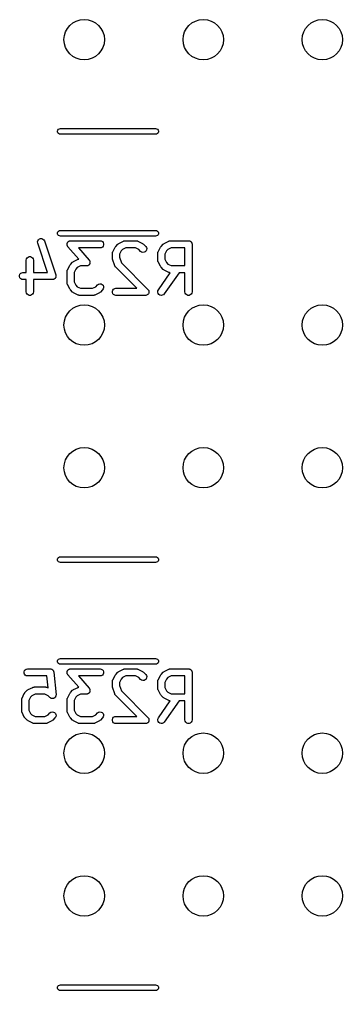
# Model space of a CAD drawing. Extents: x 25 to 326, y -201 to -21.
# Drawn here: x 161.14 to 167.93, y -155.99 to -135.57 of the extents above; entities that cross this region are included whole.
import ezdxf

# ---------------------------------------------------------------- set-up
doc = ezdxf.new("R2010")
doc.units = 0
doc.header["$MEASUREMENT"] = 0
doc.layers.add('BLACK', color=7, linetype='CONTINUOUS')

msp = doc.modelspace()

# ---------------------------------------------------------------- linework, layer by layer
at = {"layer": 'Black'}
for p, q in [((161.941, -137.92), (161.948, -137.9)), ((161.941, -137.94), (161.941, -137.92)), ((161.948, -137.96), (161.941, -137.94)), ((161.948, -137.9), (161.961, -137.884)), ((161.961, -137.976), (161.948, -137.96)), ((161.961, -137.884), (161.979, -137.874)), ((161.979, -137.986), (161.961, -137.976)), ((161.979, -137.874), (162, -137.87)), ((162, -137.99), (161.979, -137.986)), ((162, -137.87), (164, -137.87)), ((164, -137.99), (162, -137.99)), ((164, -137.87), (164.021, -137.874)), ((164.021, -137.986), (164, -137.99)), ((164.021, -137.874), (164.039, -137.884)), ((164.039, -137.976), (164.021, -137.986)), ((164.039, -137.884), (164.052, -137.9)), ((164.052, -137.96), (164.039, -137.976)), ((164.052, -137.9), (164.059, -137.92)), ((164.059, -137.94), (164.052, -137.96)), ((164.059, -137.92), (164.059, -137.94)), ((161.941, -140.06), (161.948, -140.04)), ((161.948, -140.04), (161.961, -140.024)), ((161.961, -140.024), (161.979, -140.014)), ((161.979, -140.014), (162, -140.01)), ((162, -140.01), (164, -140.01)), ((164, -140.01), (164.021, -140.014)), ((164.021, -140.014), (164.039, -140.024)), ((164.039, -140.024), (164.052, -140.04)), ((164.052, -140.04), (164.059, -140.06)), ((161.52, -140.253), (161.525, -140.227)), ((161.525, -140.227), (161.539, -140.205)), ((161.539, -140.205), (161.56, -140.189)), ((161.56, -140.189), (161.584, -140.181)), ((161.584, -140.181), (161.61, -140.181)), ((161.61, -140.181), (161.634, -140.191)), ((161.634, -140.191), (161.654, -140.208)), ((161.654, -140.208), (161.666, -140.231)), ((161.666, -140.231), (161.904, -140.945)), ((161.941, -140.08), (161.941, -140.06)), ((161.948, -140.1), (161.941, -140.08)), ((161.961, -140.116), (161.948, -140.1)), ((161.979, -140.126), (161.961, -140.116)), ((162, -140.13), (161.979, -140.126)), ((164, -140.13), (162, -140.13)), ((162.156, -140.255), (162.161, -140.251)), ((162.161, -140.251), (162.166, -140.245)), ((162.166, -140.245), (162.171, -140.242)), ((162.171, -140.242), (162.175, -140.238)), ((162.175, -140.238), (162.182, -140.236)), ((162.182, -140.236), (162.189, -140.232)), ((162.189, -140.232), (162.194, -140.231)), ((162.194, -140.231), (162.2, -140.229)), ((162.2, -140.229), (162.207, -140.229)), ((162.207, -140.229), (162.214, -140.227)), ((162.214, -140.227), (162.833, -140.227)), ((162.833, -140.227), (162.859, -140.232)), ((162.859, -140.232), (162.882, -140.245)), ((162.882, -140.245), (162.898, -140.265)), ((163.228, -140.283), (163.324, -140.235)), ((163.324, -140.235), (163.328, -140.234)), ((163.328, -140.234), (163.331, -140.232)), ((163.331, -140.232), (163.34, -140.23)), ((163.34, -140.23), (163.349, -140.228)), ((163.349, -140.228), (163.353, -140.228)), ((163.353, -140.228), (163.357, -140.227)), ((163.357, -140.227), (163.595, -140.227)), ((163.595, -140.227), (163.599, -140.228)), ((163.599, -140.228), (163.604, -140.228)), ((163.604, -140.228), (163.612, -140.23)), ((163.612, -140.23), (163.621, -140.232)), ((163.621, -140.232), (163.625, -140.234)), ((163.625, -140.234), (163.629, -140.235)), ((163.629, -140.235), (163.724, -140.283)), ((164.021, -140.126), (164, -140.13)), ((164.039, -140.116), (164.021, -140.126)), ((164.052, -140.1), (164.039, -140.116)), ((164.059, -140.08), (164.052, -140.1)), ((164.059, -140.06), (164.059, -140.08)), ((164.181, -140.283), (164.276, -140.235)), ((164.276, -140.235), (164.28, -140.234)), ((164.28, -140.234), (164.284, -140.232)), ((164.284, -140.232), (164.293, -140.23)), ((164.293, -140.23), (164.301, -140.228)), ((164.301, -140.228), (164.305, -140.228)), ((164.305, -140.228), (164.31, -140.227)), ((164.31, -140.227), (164.69, -140.227)), ((164.69, -140.227), (164.697, -140.229)), ((164.697, -140.229), (164.703, -140.229)), ((164.703, -140.229), (164.71, -140.231)), ((164.71, -140.231), (164.716, -140.232)), ((164.716, -140.232), (164.722, -140.235)), ((164.722, -140.235), (164.728, -140.237)), ((164.728, -140.237), (164.733, -140.242)), ((164.733, -140.242), (164.739, -140.245)), ((164.739, -140.245), (164.743, -140.25)), ((164.743, -140.25), (164.748, -140.254)), ((161.524, -140.278), (161.52, -140.253)), ((161.729, -140.894), (161.524, -140.278)), ((162.139, -140.304), (162.14, -140.297)), ((162.14, -140.31), (162.139, -140.304)), ((162.14, -140.289), (162.142, -140.284)), ((162.14, -140.297), (162.14, -140.289)), ((162.14, -140.315), (162.14, -140.31)), ((162.143, -140.322), (162.14, -140.315)), ((162.142, -140.284), (162.143, -140.278)), ((162.143, -140.278), (162.147, -140.272)), ((162.144, -140.329), (162.143, -140.322)), ((162.147, -140.334), (162.144, -140.329)), ((162.147, -140.272), (162.149, -140.265)), ((162.149, -140.34), (162.147, -140.334)), ((162.149, -140.265), (162.153, -140.26)), ((162.154, -140.345), (162.149, -140.34)), ((162.153, -140.26), (162.156, -140.255)), ((162.158, -140.352), (162.154, -140.345)), ((162.385, -140.612), (162.158, -140.352)), ((162.833, -140.377), (162.38, -140.377)), ((162.38, -140.377), (162.604, -140.634)), ((162.859, -140.373), (162.833, -140.377)), ((162.882, -140.36), (162.859, -140.373)), ((162.898, -140.34), (162.882, -140.36)), ((162.898, -140.265), (162.907, -140.289)), ((162.907, -140.315), (162.898, -140.34)), ((162.907, -140.289), (162.907, -140.315)), ((163.1, -140.459), (163.147, -140.364)), ((163.147, -140.364), (163.154, -140.354)), ((163.154, -140.354), (163.161, -140.345)), ((163.161, -140.345), (163.209, -140.297)), ((163.209, -140.297), (163.219, -140.29)), ((163.219, -140.29), (163.228, -140.283)), ((163.276, -140.442), (163.242, -140.511)), ((163.306, -140.412), (163.276, -140.442)), ((163.375, -140.377), (163.306, -140.412)), ((163.578, -140.377), (163.375, -140.377)), ((163.646, -140.412), (163.578, -140.377)), ((163.685, -140.451), (163.646, -140.412)), ((163.706, -140.466), (163.685, -140.451)), ((163.724, -140.283), (163.734, -140.29)), ((163.734, -140.29), (163.744, -140.297)), ((163.744, -140.297), (163.791, -140.345)), ((163.8, -140.441), (163.781, -140.459)), ((163.791, -140.345), (163.806, -140.366)), ((163.811, -140.417), (163.8, -140.441)), ((163.806, -140.366), (163.813, -140.391)), ((163.813, -140.391), (163.811, -140.417)), ((164.052, -140.459), (164.1, -140.364)), ((164.1, -140.364), (164.107, -140.354)), ((164.107, -140.354), (164.114, -140.345)), ((164.114, -140.345), (164.161, -140.297)), ((164.161, -140.297), (164.171, -140.29)), ((164.171, -140.29), (164.181, -140.283)), ((164.228, -140.442), (164.194, -140.511)), ((164.259, -140.412), (164.228, -140.442)), ((164.327, -140.377), (164.259, -140.412)), ((164.615, -140.377), (164.327, -140.377)), ((164.615, -140.751), (164.615, -140.377)), ((164.748, -140.254), (164.751, -140.26)), ((164.751, -140.26), (164.755, -140.265)), ((164.755, -140.265), (164.758, -140.271)), ((164.758, -140.271), (164.761, -140.277)), ((164.761, -140.277), (164.762, -140.283)), ((164.762, -140.283), (164.764, -140.289)), ((164.764, -140.289), (164.764, -140.296)), ((164.764, -140.296), (164.765, -140.302)), ((164.765, -140.302), (164.765, -141.302)), ((161.282, -140.636), (161.287, -140.61)), ((161.282, -140.894), (161.282, -140.636)), ((161.287, -140.61), (161.3, -140.588)), ((161.3, -140.588), (161.32, -140.571)), ((161.32, -140.571), (161.344, -140.562)), ((161.344, -140.562), (161.37, -140.562)), ((161.37, -140.562), (161.395, -140.571)), ((161.395, -140.571), (161.415, -140.588)), ((161.415, -140.588), (161.428, -140.61)), ((161.428, -140.61), (161.432, -140.636)), ((161.432, -140.636), (161.432, -140.894)), ((162.276, -140.664), (162.371, -140.616)), ((162.371, -140.616), (162.375, -140.615)), ((162.375, -140.615), (162.379, -140.613)), ((162.379, -140.613), (162.385, -140.612)), ((162.604, -140.634), (162.608, -140.64)), ((162.608, -140.64), (162.613, -140.646)), ((162.613, -140.646), (162.615, -140.651)), ((162.615, -140.651), (162.618, -140.656)), ((162.618, -140.656), (162.619, -140.663)), ((163.092, -140.484), (163.095, -140.476)), ((163.092, -140.489), (163.092, -140.484)), ((163.092, -140.493), (163.092, -140.489)), ((163.092, -140.588), (163.092, -140.493)), ((163.094, -140.6), (163.092, -140.588)), ((163.096, -140.612), (163.094, -140.6)), ((163.095, -140.476), (163.096, -140.467)), ((163.096, -140.467), (163.098, -140.463)), ((163.143, -140.755), (163.096, -140.612)), ((163.098, -140.463), (163.1, -140.459)), ((163.242, -140.511), (163.242, -140.576)), ((163.242, -140.576), (163.28, -140.69)), ((163.732, -140.472), (163.706, -140.466)), ((163.758, -140.47), (163.732, -140.472)), ((163.781, -140.459), (163.758, -140.47)), ((164.044, -140.493), (164.045, -140.489)), ((164.044, -140.636), (164.044, -140.493)), ((164.045, -140.64), (164.044, -140.636)), ((164.045, -140.484), (164.047, -140.476)), ((164.045, -140.489), (164.045, -140.484)), ((164.045, -140.644), (164.045, -140.64)), ((164.047, -140.653), (164.045, -140.644)), ((164.047, -140.476), (164.049, -140.467)), ((164.049, -140.661), (164.047, -140.653)), ((164.049, -140.467), (164.051, -140.463)), ((164.051, -140.463), (164.052, -140.459)), ((164.194, -140.511), (164.194, -140.618)), ((164.194, -140.618), (164.228, -140.687)), ((162.14, -140.865), (162.142, -140.857)), ((162.142, -140.857), (162.144, -140.848)), ((162.144, -140.848), (162.146, -140.844)), ((162.146, -140.844), (162.147, -140.84)), ((162.147, -140.84), (162.195, -140.745)), ((162.195, -140.745), (162.202, -140.735)), ((162.202, -140.735), (162.209, -140.726)), ((162.209, -140.726), (162.256, -140.678)), ((162.256, -140.678), (162.266, -140.671)), ((162.266, -140.671), (162.276, -140.664)), ((162.324, -140.823), (162.289, -140.892)), ((162.354, -140.793), (162.324, -140.823)), ((162.422, -140.758), (162.354, -140.793)), ((162.548, -140.758), (162.422, -140.758)), ((162.555, -140.757), (162.548, -140.758)), ((162.562, -140.757), (162.555, -140.757)), ((162.568, -140.755), (162.562, -140.757)), ((162.573, -140.754), (162.568, -140.755)), ((162.58, -140.75), (162.573, -140.754)), ((162.586, -140.747), (162.58, -140.75)), ((162.591, -140.744), (162.586, -140.747)), ((162.596, -140.741), (162.591, -140.744)), ((162.601, -140.735), (162.596, -140.741)), ((162.606, -140.73), (162.601, -140.735)), ((162.609, -140.725), (162.606, -140.73)), ((162.613, -140.721), (162.609, -140.725)), ((162.615, -140.714), (162.613, -140.721)), ((162.619, -140.708), (162.615, -140.714)), ((162.619, -140.663), (162.621, -140.67)), ((162.621, -140.696), (162.619, -140.702)), ((162.619, -140.702), (162.619, -140.708)), ((162.621, -140.67), (162.621, -140.676)), ((162.621, -140.676), (162.623, -140.682)), ((162.623, -140.682), (162.621, -140.689)), ((162.621, -140.689), (162.621, -140.696)), ((163.145, -140.758), (163.143, -140.755)), ((163.146, -140.763), (163.145, -140.758)), ((163.151, -140.77), (163.146, -140.763)), ((163.156, -140.778), (163.151, -140.77)), ((163.159, -140.78), (163.156, -140.778)), ((163.161, -140.784), (163.159, -140.78)), ((163.605, -141.227), (163.161, -140.784)), ((163.28, -140.69), (163.839, -141.249)), ((164.051, -140.665), (164.049, -140.661)), ((164.052, -140.669), (164.051, -140.665)), ((164.1, -140.764), (164.052, -140.669)), ((164.107, -140.774), (164.1, -140.764)), ((164.114, -140.784), (164.107, -140.774)), ((164.161, -140.832), (164.114, -140.784)), ((164.171, -140.838), (164.161, -140.832)), ((164.181, -140.846), (164.171, -140.838)), ((164.276, -140.893), (164.181, -140.846)), ((164.228, -140.687), (164.259, -140.717)), ((164.259, -140.717), (164.327, -140.751)), ((164.327, -140.751), (164.615, -140.751)), ((161.14, -140.956), (161.149, -140.932)), ((161.14, -140.982), (161.14, -140.956)), ((161.149, -141.007), (161.14, -140.982)), ((161.149, -140.932), (161.166, -140.912)), ((161.166, -141.027), (161.149, -141.007)), ((161.166, -140.912), (161.189, -140.899)), ((161.189, -141.04), (161.166, -141.027)), ((161.189, -140.899), (161.214, -140.894)), ((161.214, -141.044), (161.189, -141.04)), ((161.214, -140.894), (161.282, -140.894)), ((161.282, -141.044), (161.214, -141.044)), ((161.282, -141.302), (161.282, -141.044)), ((161.432, -140.894), (161.729, -140.894)), ((161.833, -141.044), (161.432, -141.044)), ((161.432, -141.044), (161.432, -141.302)), ((161.839, -141.043), (161.833, -141.044)), ((161.844, -141.043), (161.839, -141.043)), ((161.852, -141.041), (161.844, -141.043)), ((161.859, -141.04), (161.852, -141.041)), ((161.864, -141.037), (161.859, -141.04)), ((161.869, -141.035), (161.864, -141.037)), ((161.875, -141.03), (161.869, -141.035)), ((161.882, -141.027), (161.875, -141.03)), ((161.885, -141.022), (161.882, -141.027)), ((161.889, -141.019), (161.885, -141.022)), ((161.893, -141.012), (161.889, -141.019)), ((161.898, -141.007), (161.893, -141.012)), ((161.9, -141.001), (161.898, -141.007)), ((161.903, -140.997), (161.9, -141.001)), ((161.905, -140.989), (161.903, -140.997)), ((161.904, -140.945), (161.905, -140.951)), ((161.905, -140.951), (161.907, -140.956)), ((161.907, -140.982), (161.905, -140.989)), ((161.907, -140.956), (161.907, -140.964)), ((161.907, -140.964), (161.908, -140.971)), ((161.908, -140.971), (161.907, -140.977)), ((161.907, -140.977), (161.907, -140.982)), ((162.139, -140.874), (162.14, -140.87)), ((162.139, -141.112), (162.139, -140.874)), ((162.14, -140.87), (162.14, -140.865)), ((162.289, -140.892), (162.289, -141.094)), ((164.058, -141.259), (164.308, -140.901)), ((164.491, -140.901), (164.18, -141.345)), ((164.28, -140.895), (164.276, -140.893)), ((164.284, -140.897), (164.28, -140.895)), ((164.293, -140.898), (164.284, -140.897)), ((164.301, -140.901), (164.293, -140.898)), ((164.305, -140.9), (164.301, -140.901)), ((164.308, -140.901), (164.305, -140.9)), ((164.615, -140.901), (164.491, -140.901)), ((164.615, -141.302), (164.615, -140.901)), ((162.14, -141.116), (162.139, -141.112)), ((162.14, -141.12), (162.14, -141.116)), ((162.142, -141.129), (162.14, -141.12)), ((162.144, -141.138), (162.142, -141.129)), ((162.146, -141.141), (162.144, -141.138)), ((162.147, -141.145), (162.146, -141.141)), ((162.195, -141.241), (162.147, -141.145)), ((162.202, -141.25), (162.195, -141.241)), ((162.209, -141.26), (162.202, -141.25)), ((162.256, -141.308), (162.209, -141.26)), ((162.289, -141.094), (162.324, -141.163)), ((162.324, -141.163), (162.354, -141.193)), ((162.354, -141.193), (162.422, -141.227)), ((162.422, -141.227), (162.673, -141.227)), ((162.673, -141.227), (162.741, -141.193)), ((162.741, -141.193), (162.78, -141.154)), ((162.78, -141.154), (162.802, -141.139)), ((162.802, -141.139), (162.827, -141.132)), ((162.827, -141.132), (162.853, -141.135)), ((162.886, -141.26), (162.839, -141.308)), ((162.853, -141.135), (162.876, -141.146)), ((162.876, -141.146), (162.895, -141.164)), ((162.901, -141.239), (162.886, -141.26)), ((162.895, -141.164), (162.906, -141.188)), ((162.908, -141.214), (162.901, -141.239)), ((162.906, -141.188), (162.908, -141.214)), ((163.093, -141.289), (163.102, -141.265)), ((163.102, -141.265), (163.118, -141.245)), ((163.118, -141.245), (163.141, -141.232)), ((163.141, -141.232), (163.167, -141.227)), ((163.167, -141.227), (163.605, -141.227)), ((163.839, -141.249), (163.844, -141.257)), ((163.844, -141.257), (163.851, -141.265)), ((163.851, -141.265), (163.852, -141.268)), ((163.852, -141.268), (163.854, -141.271)), ((163.854, -141.271), (163.856, -141.28)), ((164.047, -141.283), (164.058, -141.259)), ((161.287, -141.328), (161.282, -141.302)), ((161.3, -141.351), (161.287, -141.328)), ((161.32, -141.367), (161.3, -141.351)), ((161.344, -141.376), (161.32, -141.367)), ((161.37, -141.376), (161.344, -141.376)), ((161.395, -141.367), (161.37, -141.376)), ((161.415, -141.351), (161.395, -141.367)), ((161.428, -141.328), (161.415, -141.351)), ((161.432, -141.302), (161.428, -141.328)), ((162.266, -141.315), (162.256, -141.308)), ((162.276, -141.322), (162.266, -141.315)), ((162.371, -141.369), (162.276, -141.322)), ((162.375, -141.371), (162.371, -141.369)), ((162.379, -141.373), (162.375, -141.371)), ((162.388, -141.374), (162.379, -141.373)), ((162.396, -141.377), (162.388, -141.374)), ((162.401, -141.377), (162.396, -141.377)), ((162.405, -141.377), (162.401, -141.377)), ((162.69, -141.377), (162.405, -141.377)), ((162.695, -141.377), (162.69, -141.377)), ((162.699, -141.377), (162.695, -141.377)), ((162.707, -141.374), (162.699, -141.377)), ((162.716, -141.373), (162.707, -141.374)), ((162.72, -141.371), (162.716, -141.373)), ((162.724, -141.369), (162.72, -141.371)), ((162.819, -141.322), (162.724, -141.369)), ((162.829, -141.315), (162.819, -141.322)), ((162.839, -141.308), (162.829, -141.315)), ((163.093, -141.315), (163.093, -141.289)), ((163.102, -141.34), (163.093, -141.315)), ((163.118, -141.36), (163.102, -141.34)), ((163.141, -141.373), (163.118, -141.36)), ((163.167, -141.377), (163.141, -141.373)), ((163.786, -141.377), (163.167, -141.377)), ((163.795, -141.376), (163.786, -141.377)), ((163.805, -141.375), (163.795, -141.376)), ((163.808, -141.373), (163.805, -141.375)), ((163.811, -141.373), (163.808, -141.373)), ((163.82, -141.368), (163.811, -141.373)), ((163.829, -141.364), (163.82, -141.368)), ((163.831, -141.361), (163.829, -141.364)), ((163.834, -141.36), (163.831, -141.361)), ((163.84, -141.352), (163.834, -141.36)), ((163.847, -141.345), (163.84, -141.352)), ((163.849, -141.342), (163.847, -141.345)), ((163.851, -141.34), (163.849, -141.342)), ((163.854, -141.331), (163.851, -141.34)), ((163.858, -141.322), (163.854, -141.331)), ((163.856, -141.28), (163.86, -141.289)), ((163.86, -141.315), (163.858, -141.319)), ((163.858, -141.319), (163.858, -141.322)), ((163.86, -141.289), (163.86, -141.293)), ((163.86, -141.293), (163.86, -141.296)), ((163.86, -141.296), (163.86, -141.306)), ((163.86, -141.306), (163.86, -141.315)), ((164.044, -141.309), (164.047, -141.283)), ((164.051, -141.334), (164.044, -141.309)), ((164.066, -141.355), (164.051, -141.334)), ((164.087, -141.37), (164.066, -141.355)), ((164.113, -141.377), (164.087, -141.37)), ((164.138, -141.375), (164.113, -141.377)), ((164.162, -141.364), (164.138, -141.375)), ((164.18, -141.345), (164.162, -141.364)), ((164.62, -141.328), (164.615, -141.302)), ((164.633, -141.351), (164.62, -141.328)), ((164.653, -141.367), (164.633, -141.351)), ((164.677, -141.376), (164.653, -141.367)), ((164.703, -141.376), (164.677, -141.376)), ((164.728, -141.367), (164.703, -141.376)), ((164.748, -141.351), (164.728, -141.367)), ((164.761, -141.328), (164.748, -141.351)), ((164.765, -141.302), (164.761, -141.328)), ((161.941, -146.92), (161.948, -146.9)), ((161.941, -146.94), (161.941, -146.92)), ((161.948, -146.96), (161.941, -146.94)), ((161.948, -146.9), (161.961, -146.884)), ((161.961, -146.976), (161.948, -146.96)), ((161.961, -146.884), (161.979, -146.874)), ((161.979, -146.986), (161.961, -146.976)), ((161.979, -146.874), (162, -146.87)), ((162, -146.99), (161.979, -146.986)), ((162, -146.87), (164, -146.87)), ((164, -146.87), (164.021, -146.874)), ((164.021, -146.986), (164, -146.99)), ((164.021, -146.874), (164.039, -146.884)), ((164.039, -146.976), (164.021, -146.986)), ((164.039, -146.884), (164.052, -146.9)), ((164.052, -146.96), (164.039, -146.976)), ((164.052, -146.9), (164.059, -146.92)), ((164.059, -146.94), (164.052, -146.96)), ((164.059, -146.92), (164.059, -146.94)), ((164, -146.99), (162, -146.99)), ((161.948, -149.04), (161.961, -149.024)), ((161.961, -149.024), (161.979, -149.014)), ((161.979, -149.014), (162, -149.01)), ((162, -149.01), (164, -149.01)), ((164, -149.01), (164.021, -149.014)), ((164.021, -149.014), (164.039, -149.024)), ((164.039, -149.024), (164.052, -149.04)), ((161.261, -149.245), (161.284, -149.232)), ((161.284, -149.232), (161.31, -149.227)), ((161.31, -149.227), (161.786, -149.227)), ((161.786, -149.227), (161.789, -149.228)), ((161.789, -149.228), (161.791, -149.228)), ((161.791, -149.228), (161.801, -149.23)), ((161.801, -149.23), (161.811, -149.232)), ((161.811, -149.232), (161.814, -149.233)), ((161.814, -149.233), (161.817, -149.234)), ((161.941, -149.06), (161.948, -149.04)), ((161.941, -149.08), (161.941, -149.06)), ((161.948, -149.1), (161.941, -149.08)), ((161.961, -149.116), (161.948, -149.1)), ((161.979, -149.126), (161.961, -149.116)), ((162, -149.13), (161.979, -149.126)), ((164, -149.13), (162, -149.13)), ((162.182, -149.236), (162.189, -149.232)), ((162.189, -149.232), (162.194, -149.231)), ((162.194, -149.231), (162.2, -149.229)), ((162.2, -149.229), (162.207, -149.229)), ((162.207, -149.229), (162.214, -149.227)), ((162.214, -149.227), (162.833, -149.227)), ((162.833, -149.227), (162.859, -149.232)), ((162.859, -149.232), (162.882, -149.245)), ((163.328, -149.234), (163.331, -149.232)), ((163.331, -149.232), (163.34, -149.23)), ((163.34, -149.23), (163.349, -149.228)), ((163.349, -149.228), (163.353, -149.228)), ((163.353, -149.228), (163.357, -149.227)), ((163.357, -149.227), (163.595, -149.227)), ((163.595, -149.227), (163.599, -149.228)), ((163.599, -149.228), (163.604, -149.228)), ((163.604, -149.228), (163.612, -149.23)), ((163.612, -149.23), (163.621, -149.232)), ((163.621, -149.232), (163.625, -149.234)), ((164.021, -149.126), (164, -149.13)), ((164.039, -149.116), (164.021, -149.126)), ((164.052, -149.1), (164.039, -149.116)), ((164.052, -149.04), (164.059, -149.06)), ((164.059, -149.08), (164.052, -149.1)), ((164.059, -149.06), (164.059, -149.08)), ((164.28, -149.234), (164.284, -149.232)), ((164.284, -149.232), (164.293, -149.23)), ((164.293, -149.23), (164.301, -149.228)), ((164.301, -149.228), (164.305, -149.228)), ((164.305, -149.228), (164.31, -149.227)), ((164.31, -149.227), (164.69, -149.227)), ((164.69, -149.227), (164.697, -149.229)), ((164.697, -149.229), (164.703, -149.229)), ((164.703, -149.229), (164.71, -149.231)), ((164.71, -149.231), (164.716, -149.232)), ((164.716, -149.232), (164.722, -149.235)), ((161.236, -149.289), (161.245, -149.265)), ((161.236, -149.315), (161.236, -149.289)), ((161.245, -149.34), (161.236, -149.315)), ((161.245, -149.265), (161.261, -149.245)), ((161.261, -149.36), (161.245, -149.34)), ((161.284, -149.373), (161.261, -149.36)), ((161.31, -149.377), (161.284, -149.373)), ((161.718, -149.377), (161.31, -149.377)), ((161.743, -149.626), (161.718, -149.377)), ((161.817, -149.234), (161.825, -149.24)), ((161.825, -149.24), (161.834, -149.245)), ((161.834, -149.245), (161.836, -149.247)), ((161.836, -149.247), (161.838, -149.249)), ((161.838, -149.249), (161.844, -149.257)), ((161.844, -149.257), (161.851, -149.265)), ((161.851, -149.265), (161.852, -149.268)), ((161.852, -149.268), (161.853, -149.27)), ((161.853, -149.27), (161.856, -149.28)), ((161.856, -149.28), (161.86, -149.289)), ((161.86, -149.289), (161.86, -149.292)), ((161.86, -149.292), (161.86, -149.295)), ((161.86, -149.295), (161.908, -149.771)), ((162.139, -149.304), (162.14, -149.297)), ((162.14, -149.31), (162.139, -149.304)), ((162.14, -149.289), (162.142, -149.284)), ((162.14, -149.297), (162.14, -149.289)), ((162.14, -149.315), (162.14, -149.31)), ((162.143, -149.322), (162.14, -149.315)), ((162.142, -149.284), (162.143, -149.278)), ((162.143, -149.278), (162.147, -149.272)), ((162.144, -149.329), (162.143, -149.322)), ((162.147, -149.334), (162.144, -149.329)), ((162.147, -149.272), (162.149, -149.265)), ((162.149, -149.34), (162.147, -149.334)), ((162.149, -149.265), (162.153, -149.26)), ((162.154, -149.345), (162.149, -149.34)), ((162.153, -149.26), (162.156, -149.255)), ((162.158, -149.352), (162.154, -149.345)), ((162.156, -149.255), (162.161, -149.251)), ((162.385, -149.612), (162.158, -149.352)), ((162.161, -149.251), (162.166, -149.245)), ((162.166, -149.245), (162.171, -149.242)), ((162.171, -149.242), (162.175, -149.238)), ((162.175, -149.238), (162.182, -149.236)), ((162.833, -149.377), (162.38, -149.377)), ((162.38, -149.377), (162.604, -149.634)), ((162.859, -149.373), (162.833, -149.377)), ((162.882, -149.36), (162.859, -149.373)), ((162.882, -149.245), (162.898, -149.265)), ((162.898, -149.34), (162.882, -149.36)), ((162.898, -149.265), (162.907, -149.289)), ((162.907, -149.315), (162.898, -149.34)), ((162.907, -149.289), (162.907, -149.315)), ((163.1, -149.459), (163.147, -149.364)), ((163.147, -149.364), (163.154, -149.354)), ((163.154, -149.354), (163.161, -149.345)), ((163.161, -149.345), (163.209, -149.297)), ((163.209, -149.297), (163.219, -149.29)), ((163.219, -149.29), (163.228, -149.283)), ((163.228, -149.283), (163.324, -149.235)), ((163.306, -149.412), (163.276, -149.442)), ((163.375, -149.377), (163.306, -149.412)), ((163.324, -149.235), (163.328, -149.234)), ((163.578, -149.377), (163.375, -149.377)), ((163.646, -149.412), (163.578, -149.377)), ((163.625, -149.234), (163.629, -149.235)), ((163.629, -149.235), (163.724, -149.283)), ((163.685, -149.451), (163.646, -149.412)), ((163.724, -149.283), (163.734, -149.29)), ((163.734, -149.29), (163.744, -149.297)), ((163.744, -149.297), (163.791, -149.345)), ((163.791, -149.345), (163.806, -149.366)), ((163.811, -149.417), (163.8, -149.441)), ((163.806, -149.366), (163.813, -149.391)), ((163.813, -149.391), (163.811, -149.417)), ((164.052, -149.459), (164.1, -149.364)), ((164.1, -149.364), (164.107, -149.354)), ((164.107, -149.354), (164.114, -149.345)), ((164.114, -149.345), (164.161, -149.297)), ((164.161, -149.297), (164.171, -149.29)), ((164.171, -149.29), (164.181, -149.283)), ((164.181, -149.283), (164.276, -149.235)), ((164.259, -149.412), (164.228, -149.442)), ((164.327, -149.377), (164.259, -149.412)), ((164.276, -149.235), (164.28, -149.234)), ((164.615, -149.377), (164.327, -149.377)), ((164.615, -149.751), (164.615, -149.377)), ((164.722, -149.235), (164.728, -149.237)), ((164.728, -149.237), (164.733, -149.242)), ((164.733, -149.242), (164.739, -149.245)), ((164.739, -149.245), (164.743, -149.25)), ((164.743, -149.25), (164.748, -149.254)), ((164.748, -149.254), (164.751, -149.26)), ((164.751, -149.26), (164.755, -149.265)), ((164.755, -149.265), (164.758, -149.271)), ((164.758, -149.271), (164.761, -149.277)), ((164.761, -149.277), (164.762, -149.283)), ((164.762, -149.283), (164.764, -149.289)), ((164.764, -149.289), (164.764, -149.296)), ((164.764, -149.296), (164.765, -149.302)), ((164.765, -149.302), (164.765, -150.302)), ((161.324, -149.664), (161.419, -149.616)), ((161.419, -149.616), (161.423, -149.615)), ((161.423, -149.615), (161.427, -149.613)), ((161.427, -149.613), (161.435, -149.611)), ((161.435, -149.611), (161.444, -149.609)), ((161.444, -149.609), (161.448, -149.609)), ((161.448, -149.609), (161.452, -149.608)), ((161.452, -149.608), (161.69, -149.608)), ((161.69, -149.608), (161.695, -149.609)), ((161.695, -149.609), (161.699, -149.609)), ((161.699, -149.609), (161.707, -149.611)), ((161.707, -149.611), (161.716, -149.613)), ((161.716, -149.613), (161.72, -149.615)), ((161.72, -149.615), (161.724, -149.616)), ((161.724, -149.616), (161.743, -149.626)), ((162.276, -149.664), (162.371, -149.616)), ((162.371, -149.616), (162.375, -149.615)), ((162.375, -149.615), (162.379, -149.613)), ((162.379, -149.613), (162.385, -149.612)), ((162.604, -149.634), (162.608, -149.64)), ((162.608, -149.64), (162.613, -149.646)), ((163.092, -149.484), (163.095, -149.476)), ((163.092, -149.489), (163.092, -149.484)), ((163.092, -149.493), (163.092, -149.489)), ((163.092, -149.588), (163.092, -149.493)), ((163.094, -149.6), (163.092, -149.588)), ((163.096, -149.612), (163.094, -149.6)), ((163.095, -149.476), (163.096, -149.467)), ((163.096, -149.467), (163.098, -149.463)), ((163.143, -149.755), (163.096, -149.612)), ((163.098, -149.463), (163.1, -149.459)), ((163.276, -149.442), (163.242, -149.511)), ((163.242, -149.511), (163.242, -149.576)), ((163.242, -149.576), (163.28, -149.69)), ((163.706, -149.466), (163.685, -149.451)), ((163.732, -149.472), (163.706, -149.466)), ((163.758, -149.47), (163.732, -149.472)), ((163.781, -149.459), (163.758, -149.47)), ((163.8, -149.441), (163.781, -149.459)), ((164.044, -149.493), (164.045, -149.489)), ((164.044, -149.636), (164.044, -149.493)), ((164.045, -149.64), (164.044, -149.636)), ((164.045, -149.484), (164.047, -149.476)), ((164.045, -149.489), (164.045, -149.484)), ((164.045, -149.644), (164.045, -149.64)), ((164.047, -149.476), (164.049, -149.467)), ((164.049, -149.467), (164.051, -149.463)), ((164.051, -149.463), (164.052, -149.459)), ((164.228, -149.442), (164.194, -149.511)), ((164.194, -149.511), (164.194, -149.618)), ((164.194, -149.618), (164.228, -149.687)), ((161.191, -149.848), (161.194, -149.844)), ((161.194, -149.844), (161.195, -149.84)), ((161.195, -149.84), (161.242, -149.745)), ((161.242, -149.745), (161.25, -149.735)), ((161.25, -149.735), (161.256, -149.726)), ((161.256, -149.726), (161.304, -149.678)), ((161.304, -149.678), (161.314, -149.671)), ((161.314, -149.671), (161.324, -149.664)), ((161.371, -149.823), (161.337, -149.892)), ((161.402, -149.793), (161.371, -149.823)), ((161.47, -149.758), (161.402, -149.793)), ((161.673, -149.758), (161.47, -149.758)), ((161.741, -149.793), (161.673, -149.758)), ((161.78, -149.832), (161.741, -149.793)), ((161.781, -149.832), (161.78, -149.832)), ((161.791, -149.839), (161.781, -149.832)), ((161.781, -149.832), (161.781, -149.832)), ((161.802, -149.847), (161.791, -149.839)), ((161.865, -149.845), (161.854, -149.851)), ((161.876, -149.84), (161.865, -149.845)), ((161.877, -149.84), (161.876, -149.84)), ((161.886, -149.83), (161.877, -149.839)), ((161.877, -149.839), (161.877, -149.84)), ((161.895, -149.822), (161.886, -149.83)), ((161.9, -149.809), (161.895, -149.821)), ((161.895, -149.821), (161.895, -149.821)), ((161.895, -149.821), (161.895, -149.822)), ((161.906, -149.798), (161.9, -149.809)), ((161.907, -149.784), (161.906, -149.797)), ((161.906, -149.797), (161.906, -149.798)), ((161.906, -149.798), (161.906, -149.798)), ((161.908, -149.772), (161.907, -149.784)), ((161.908, -149.771), (161.908, -149.772)), ((161.908, -149.772), (161.908, -149.772)), ((162.144, -149.848), (162.146, -149.844)), ((162.146, -149.844), (162.147, -149.84)), ((162.147, -149.84), (162.195, -149.745)), ((162.195, -149.745), (162.202, -149.735)), ((162.202, -149.735), (162.209, -149.726)), ((162.209, -149.726), (162.256, -149.678)), ((162.256, -149.678), (162.266, -149.671)), ((162.266, -149.671), (162.276, -149.664)), ((162.324, -149.823), (162.289, -149.892)), ((162.354, -149.793), (162.324, -149.823)), ((162.422, -149.758), (162.354, -149.793)), ((162.548, -149.758), (162.422, -149.758)), ((162.555, -149.757), (162.548, -149.758)), ((162.562, -149.757), (162.555, -149.757)), ((162.568, -149.755), (162.562, -149.757)), ((162.573, -149.754), (162.568, -149.755)), ((162.58, -149.75), (162.573, -149.754)), ((162.586, -149.747), (162.58, -149.75)), ((162.591, -149.744), (162.586, -149.747)), ((162.596, -149.741), (162.591, -149.744)), ((162.601, -149.735), (162.596, -149.741)), ((162.606, -149.73), (162.601, -149.735)), ((162.609, -149.725), (162.606, -149.73)), ((162.613, -149.721), (162.609, -149.725)), ((162.613, -149.646), (162.615, -149.651)), ((162.615, -149.714), (162.613, -149.721)), ((162.615, -149.651), (162.618, -149.656)), ((162.619, -149.708), (162.615, -149.714)), ((162.618, -149.656), (162.619, -149.663)), ((162.619, -149.663), (162.621, -149.67)), ((162.621, -149.696), (162.619, -149.702)), ((162.619, -149.702), (162.619, -149.708)), ((162.621, -149.67), (162.621, -149.676)), ((162.621, -149.676), (162.623, -149.682)), ((162.623, -149.682), (162.621, -149.689)), ((162.621, -149.689), (162.621, -149.696)), ((163.145, -149.758), (163.143, -149.755)), ((163.146, -149.763), (163.145, -149.758)), ((163.151, -149.77), (163.146, -149.763)), ((163.156, -149.778), (163.151, -149.77)), ((163.159, -149.78), (163.156, -149.778)), ((163.161, -149.784), (163.159, -149.78)), ((163.605, -150.227), (163.161, -149.784)), ((163.28, -149.69), (163.839, -150.249)), ((164.047, -149.653), (164.045, -149.644)), ((164.049, -149.661), (164.047, -149.653)), ((164.051, -149.665), (164.049, -149.661)), ((164.052, -149.669), (164.051, -149.665)), ((164.1, -149.764), (164.052, -149.669)), ((164.107, -149.774), (164.1, -149.764)), ((164.114, -149.784), (164.107, -149.774)), ((164.161, -149.832), (164.114, -149.784)), ((164.171, -149.838), (164.161, -149.832)), ((164.181, -149.846), (164.171, -149.838)), ((164.276, -149.893), (164.181, -149.846)), ((164.228, -149.687), (164.259, -149.717)), ((164.259, -149.717), (164.327, -149.751)), ((164.327, -149.751), (164.615, -149.751)), ((161.187, -149.865), (161.19, -149.857)), ((161.188, -149.87), (161.187, -149.865)), ((161.187, -149.874), (161.188, -149.87)), ((161.187, -150.112), (161.187, -149.874)), ((161.19, -149.857), (161.191, -149.848)), ((161.337, -149.892), (161.337, -150.094)), ((161.815, -149.85), (161.802, -149.847)), ((161.802, -149.847), (161.802, -149.847)), ((161.802, -149.847), (161.802, -149.847)), ((161.827, -149.853), (161.815, -149.85)), ((161.828, -149.853), (161.827, -149.853)), ((161.827, -149.853), (161.827, -149.853)), ((161.84, -149.852), (161.828, -149.853)), ((161.853, -149.851), (161.84, -149.852)), ((161.854, -149.851), (161.853, -149.851)), ((161.853, -149.851), (161.853, -149.851)), ((162.139, -149.874), (162.14, -149.87)), ((162.139, -150.112), (162.139, -149.874)), ((162.14, -149.865), (162.142, -149.857)), ((162.14, -149.87), (162.14, -149.865)), ((162.142, -149.857), (162.144, -149.848)), ((162.289, -149.892), (162.289, -150.094)), ((164.058, -150.259), (164.308, -149.901)), ((164.491, -149.901), (164.18, -150.345)), ((164.28, -149.895), (164.276, -149.893)), ((164.284, -149.897), (164.28, -149.895)), ((164.293, -149.898), (164.284, -149.897)), ((164.301, -149.901), (164.293, -149.898)), ((164.305, -149.9), (164.301, -149.901)), ((164.308, -149.901), (164.305, -149.9)), ((164.615, -149.901), (164.491, -149.901)), ((164.615, -150.302), (164.615, -149.901)), ((161.188, -150.116), (161.187, -150.112)), ((161.187, -150.12), (161.188, -150.116)), ((161.19, -150.129), (161.187, -150.12)), ((161.191, -150.138), (161.19, -150.129)), ((161.194, -150.141), (161.191, -150.138)), ((161.195, -150.145), (161.194, -150.141)), ((161.242, -150.241), (161.195, -150.145)), ((161.25, -150.25), (161.242, -150.241)), ((161.256, -150.26), (161.25, -150.25)), ((161.337, -150.094), (161.371, -150.163)), ((161.371, -150.163), (161.402, -150.193)), ((161.402, -150.193), (161.47, -150.227)), ((161.47, -150.227), (161.673, -150.227)), ((161.673, -150.227), (161.741, -150.193)), ((161.741, -150.193), (161.78, -150.154)), ((161.78, -150.154), (161.802, -150.139)), ((161.802, -150.139), (161.827, -150.132)), ((161.827, -150.132), (161.853, -150.135)), ((161.853, -150.135), (161.876, -150.146)), ((161.876, -150.146), (161.895, -150.164)), ((161.901, -150.239), (161.886, -150.26)), ((161.895, -150.164), (161.906, -150.188)), ((161.908, -150.214), (161.901, -150.239)), ((161.906, -150.188), (161.908, -150.214)), ((162.14, -150.116), (162.139, -150.112)), ((162.14, -150.12), (162.14, -150.116)), ((162.142, -150.129), (162.14, -150.12)), ((162.144, -150.138), (162.142, -150.129)), ((162.146, -150.141), (162.144, -150.138)), ((162.147, -150.145), (162.146, -150.141)), ((162.195, -150.241), (162.147, -150.145)), ((162.202, -150.25), (162.195, -150.241)), ((162.209, -150.26), (162.202, -150.25)), ((162.289, -150.094), (162.324, -150.163)), ((162.324, -150.163), (162.354, -150.193)), ((162.354, -150.193), (162.422, -150.227)), ((162.422, -150.227), (162.673, -150.227)), ((162.673, -150.227), (162.741, -150.193)), ((162.741, -150.193), (162.78, -150.154)), ((162.78, -150.154), (162.802, -150.139)), ((162.802, -150.139), (162.827, -150.132)), ((162.827, -150.132), (162.853, -150.135)), ((162.853, -150.135), (162.876, -150.146)), ((162.876, -150.146), (162.895, -150.164)), ((162.901, -150.239), (162.886, -150.26)), ((162.895, -150.164), (162.906, -150.188)), ((162.908, -150.214), (162.901, -150.239)), ((162.906, -150.188), (162.908, -150.214)), ((163.102, -150.265), (163.118, -150.245)), ((163.118, -150.245), (163.141, -150.232)), ((163.141, -150.232), (163.167, -150.227)), ((163.167, -150.227), (163.605, -150.227)), ((163.839, -150.249), (163.844, -150.257)), ((161.304, -150.308), (161.256, -150.26)), ((161.314, -150.315), (161.304, -150.308)), ((161.324, -150.322), (161.314, -150.315)), ((161.419, -150.369), (161.324, -150.322)), ((161.423, -150.371), (161.419, -150.369)), ((161.427, -150.373), (161.423, -150.371)), ((161.435, -150.374), (161.427, -150.373)), ((161.444, -150.377), (161.435, -150.374)), ((161.448, -150.377), (161.444, -150.377)), ((161.452, -150.377), (161.448, -150.377)), ((161.69, -150.377), (161.452, -150.377)), ((161.695, -150.377), (161.69, -150.377)), ((161.699, -150.377), (161.695, -150.377)), ((161.707, -150.374), (161.699, -150.377)), ((161.716, -150.373), (161.707, -150.374)), ((161.72, -150.371), (161.716, -150.373)), ((161.724, -150.369), (161.72, -150.371)), ((161.819, -150.322), (161.724, -150.369)), ((161.829, -150.315), (161.819, -150.322)), ((161.839, -150.308), (161.829, -150.315)), ((161.886, -150.26), (161.839, -150.308)), ((162.256, -150.308), (162.209, -150.26)), ((162.266, -150.315), (162.256, -150.308)), ((162.276, -150.322), (162.266, -150.315)), ((162.371, -150.369), (162.276, -150.322)), ((162.375, -150.371), (162.371, -150.369)), ((162.379, -150.373), (162.375, -150.371)), ((162.388, -150.374), (162.379, -150.373)), ((162.396, -150.377), (162.388, -150.374)), ((162.401, -150.377), (162.396, -150.377)), ((162.405, -150.377), (162.401, -150.377)), ((162.69, -150.377), (162.405, -150.377)), ((162.695, -150.377), (162.69, -150.377)), ((162.699, -150.377), (162.695, -150.377)), ((162.707, -150.374), (162.699, -150.377)), ((162.716, -150.373), (162.707, -150.374)), ((162.72, -150.371), (162.716, -150.373)), ((162.724, -150.369), (162.72, -150.371)), ((162.819, -150.322), (162.724, -150.369)), ((162.829, -150.315), (162.819, -150.322)), ((162.839, -150.308), (162.829, -150.315)), ((162.886, -150.26), (162.839, -150.308)), ((163.093, -150.289), (163.102, -150.265)), ((163.093, -150.315), (163.093, -150.289)), ((163.102, -150.34), (163.093, -150.315)), ((163.118, -150.36), (163.102, -150.34)), ((163.141, -150.373), (163.118, -150.36)), ((163.167, -150.377), (163.141, -150.373)), ((163.786, -150.377), (163.167, -150.377)), ((163.795, -150.376), (163.786, -150.377)), ((163.805, -150.375), (163.795, -150.376)), ((163.808, -150.373), (163.805, -150.375)), ((163.811, -150.373), (163.808, -150.373)), ((163.82, -150.368), (163.811, -150.373)), ((163.829, -150.364), (163.82, -150.368)), ((163.831, -150.361), (163.829, -150.364)), ((163.834, -150.36), (163.831, -150.361)), ((163.84, -150.352), (163.834, -150.36)), ((163.847, -150.345), (163.84, -150.352)), ((163.844, -150.257), (163.851, -150.265)), ((163.849, -150.342), (163.847, -150.345)), ((163.851, -150.34), (163.849, -150.342)), ((163.851, -150.265), (163.852, -150.268)), ((163.854, -150.331), (163.851, -150.34)), ((163.852, -150.268), (163.854, -150.271)), ((163.854, -150.271), (163.856, -150.28)), ((163.858, -150.322), (163.854, -150.331)), ((163.856, -150.28), (163.86, -150.289)), ((163.86, -150.315), (163.858, -150.319)), ((163.858, -150.319), (163.858, -150.322)), ((163.86, -150.289), (163.86, -150.293)), ((163.86, -150.293), (163.86, -150.296)), ((163.86, -150.296), (163.86, -150.306)), ((163.86, -150.306), (163.86, -150.315)), ((164.044, -150.309), (164.047, -150.283)), ((164.051, -150.334), (164.044, -150.309)), ((164.047, -150.283), (164.058, -150.259)), ((164.066, -150.355), (164.051, -150.334)), ((164.087, -150.37), (164.066, -150.355)), ((164.113, -150.377), (164.087, -150.37)), ((164.138, -150.375), (164.113, -150.377)), ((164.162, -150.364), (164.138, -150.375)), ((164.18, -150.345), (164.162, -150.364)), ((164.62, -150.328), (164.615, -150.302)), ((164.633, -150.351), (164.62, -150.328)), ((164.653, -150.367), (164.633, -150.351)), ((164.677, -150.376), (164.653, -150.367)), ((164.703, -150.376), (164.677, -150.376)), ((164.728, -150.367), (164.703, -150.376)), ((164.748, -150.351), (164.728, -150.367)), ((164.761, -150.328), (164.748, -150.351)), ((164.765, -150.302), (164.761, -150.328)), ((161.941, -155.92), (161.948, -155.9)), ((161.941, -155.94), (161.941, -155.92)), ((161.948, -155.96), (161.941, -155.94)), ((161.948, -155.9), (161.961, -155.884)), ((161.961, -155.976), (161.948, -155.96)), ((161.961, -155.884), (161.979, -155.874)), ((161.979, -155.874), (162, -155.87)), ((162, -155.87), (164, -155.87)), ((164, -155.87), (164.021, -155.874)), ((164.021, -155.874), (164.039, -155.884)), ((164.039, -155.884), (164.052, -155.9)), ((164.052, -155.96), (164.039, -155.976)), ((164.052, -155.9), (164.059, -155.92)), ((164.059, -155.94), (164.052, -155.96)), ((164.059, -155.92), (164.059, -155.94)), ((161.979, -155.986), (161.961, -155.976)), ((162, -155.99), (161.979, -155.986)), ((164, -155.99), (162, -155.99)), ((164.021, -155.986), (164, -155.99)), ((164.039, -155.976), (164.021, -155.986))]:
    msp.add_line(p, q, dxfattribs=at)
for centre in [(162.5, -136), (165, -136), (167.5, -136), (162.5, -142), (165, -142), (167.5, -142), (162.5, -145), (165, -145), (167.5, -145), (162.5, -151), (165, -151), (167.5, -151), (162.5, -154), (165, -154), (167.5, -154)]:
    msp.add_circle(centre, 0.425, dxfattribs=at)

doc.saveas('drawing.dxf')
